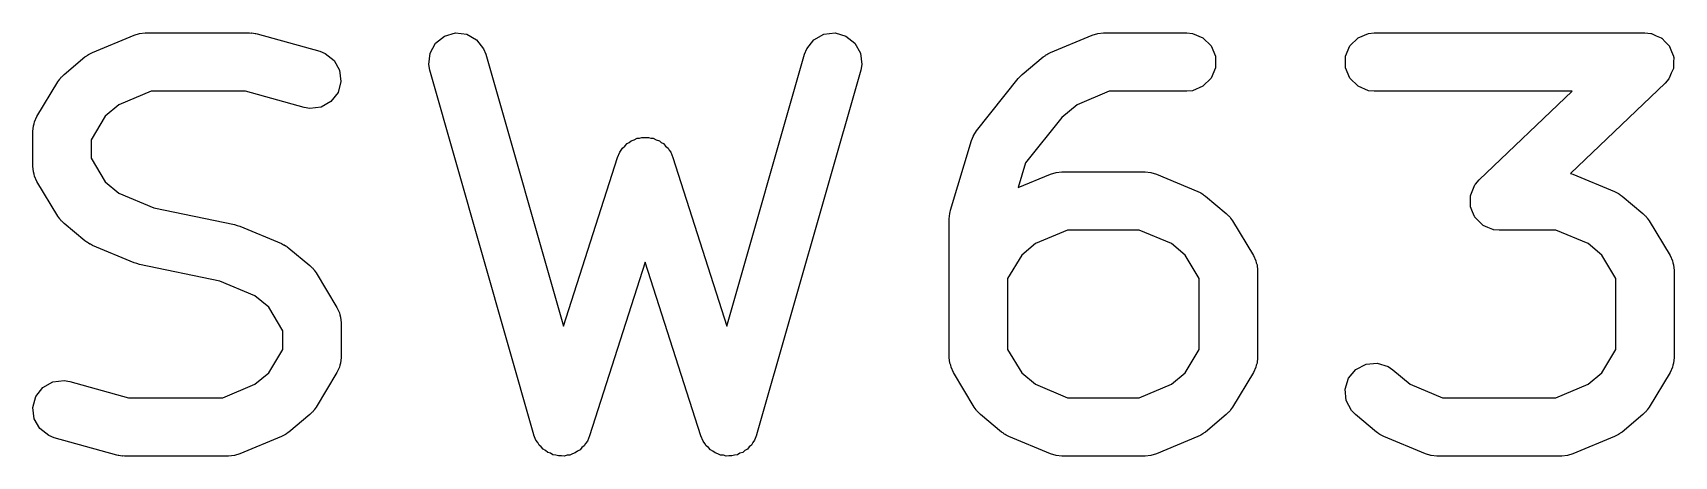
# Model space of a CAD drawing. Extents: x 2.5 to 13.9, y -9.4 to -3.9.
# Drawn here: x 13.6828 to 13.9079, y -6.6809 to -6.6229 of the extents above; entities that cross this region are included whole.
import ezdxf

# ---------------------------------------------------------------- set-up
doc = ezdxf.new("R2010")
doc.units = 0
doc.header["$MEASUREMENT"] = 0
doc.layers.add('BLACK', color=7, linetype='CONTINUOUS')

msp = doc.modelspace()

# ---------------------------------------------------------------- linework, layer by layer
at = {"layer": 'BLACK', "linetype": 'CONTINUOUS'}
for p, q in [((13.69095, -6.62555), (13.69667, -6.62317)), ((13.69667, -6.62317), (13.69742, -6.62294)), ((13.69742, -6.62294), (13.69742, -6.62294)), ((13.69742, -6.62294), (13.69743, -6.62294)), ((13.69743, -6.62294), (13.69821, -6.62286)), ((13.69821, -6.62286), (13.71249, -6.62286)), ((13.71249, -6.62286), (13.71271, -6.62289)), ((13.71271, -6.62289), (13.71279, -6.62288)), ((13.71279, -6.62288), (13.71303, -6.62292)), ((13.71303, -6.62292), (13.71327, -6.62294)), ((13.71327, -6.62294), (13.71335, -6.62297)), ((13.71335, -6.62297), (13.71356, -6.62301)), ((13.71356, -6.62301), (13.72214, -6.62539)), ((13.73801, -6.62428), (13.73924, -6.62331)), ((13.73924, -6.62331), (13.74074, -6.62288)), ((13.74074, -6.62288), (13.74229, -6.62306)), ((13.74229, -6.62306), (13.74365, -6.62381)), ((13.78991, -6.62381), (13.79127, -6.62306)), ((13.79127, -6.62306), (13.79282, -6.62288)), ((13.79282, -6.62288), (13.79432, -6.62331)), ((13.79432, -6.62331), (13.79554, -6.62428)), ((13.82238, -6.62555), (13.8281, -6.62317)), ((13.8281, -6.62317), (13.82885, -6.62294)), ((13.82885, -6.62294), (13.82885, -6.62294)), ((13.82885, -6.62294), (13.82886, -6.62294)), ((13.82886, -6.62294), (13.82964, -6.62286)), ((13.82964, -6.62286), (13.84106, -6.62286)), ((13.84106, -6.62286), (13.84185, -6.62294)), ((13.84185, -6.62294), (13.84329, -6.62354)), ((13.84329, -6.62354), (13.84439, -6.62464)), ((13.86345, -6.62464), (13.86456, -6.62354)), ((13.86456, -6.62354), (13.866, -6.62294)), ((13.866, -6.62294), (13.86678, -6.62286)), ((13.86678, -6.62286), (13.90392, -6.62286)), ((13.90392, -6.62286), (13.9047, -6.62294)), ((13.9047, -6.62294), (13.90475, -6.62296)), ((13.90475, -6.62296), (13.9048, -6.62296)), ((13.9048, -6.62296), (13.90547, -6.62326)), ((13.90547, -6.62326), (13.90614, -6.62354)), ((13.90614, -6.62354), (13.90618, -6.62357)), ((13.90618, -6.62357), (13.90622, -6.62359)), ((13.90622, -6.62359), (13.90673, -6.62412)), ((13.69019, -6.626), (13.69026, -6.62592)), ((13.69026, -6.62592), (13.69043, -6.62584)), ((13.69043, -6.62584), (13.69058, -6.62573)), ((13.69058, -6.62573), (13.69068, -6.6257)), ((13.69068, -6.6257), (13.69095, -6.62555)), ((13.72214, -6.62539), (13.72287, -6.62567)), ((13.72287, -6.62567), (13.7241, -6.62664)), ((13.73708, -6.62719), (13.73726, -6.62564)), ((13.73726, -6.62564), (13.73801, -6.62428)), ((13.74365, -6.62381), (13.74462, -6.62504)), ((13.74462, -6.62504), (13.74491, -6.62577)), ((13.74491, -6.62577), (13.75557, -6.66306)), ((13.77799, -6.66306), (13.78865, -6.62577)), ((13.78865, -6.62577), (13.78894, -6.62504)), ((13.78894, -6.62504), (13.78991, -6.62381)), ((13.79554, -6.62428), (13.7963, -6.62564)), ((13.7963, -6.62564), (13.79648, -6.62719)), ((13.82162, -6.626), (13.82169, -6.62592)), ((13.82169, -6.62592), (13.82186, -6.62584)), ((13.82186, -6.62584), (13.82201, -6.62573)), ((13.82201, -6.62573), (13.82211, -6.6257)), ((13.82211, -6.6257), (13.82238, -6.62555)), ((13.84439, -6.62464), (13.84499, -6.62608)), ((13.86286, -6.62608), (13.86345, -6.62464)), ((13.90673, -6.62412), (13.90725, -6.62464)), ((13.90725, -6.62464), (13.90727, -6.62469)), ((13.90727, -6.62469), (13.9073, -6.62472)), ((13.9073, -6.62472), (13.90756, -6.62541)), ((13.90756, -6.62541), (13.90784, -6.62608)), ((13.68708, -6.62855), (13.68993, -6.62617)), ((13.68993, -6.62617), (13.69019, -6.626)), ((13.7241, -6.62664), (13.72486, -6.62799)), ((13.72486, -6.62799), (13.72505, -6.62954)), ((13.73722, -6.62796), (13.73708, -6.62719)), ((13.7515, -6.67796), (13.73722, -6.62796)), ((13.79634, -6.62796), (13.78205, -6.67796)), ((13.79648, -6.62719), (13.79634, -6.62796)), ((13.8185, -6.62855), (13.82136, -6.62617)), ((13.82136, -6.62617), (13.82162, -6.626)), ((13.84499, -6.62764), (13.84439, -6.62909)), ((13.84499, -6.62608), (13.84499, -6.62764)), ((13.86286, -6.62764), (13.86286, -6.62608)), ((13.86345, -6.62909), (13.86286, -6.62764)), ((13.90782, -6.62774), (13.90753, -6.62841)), ((13.90783, -6.62769), (13.90782, -6.62774)), ((13.90784, -6.62764), (13.90783, -6.62769)), ((13.90784, -6.62608), (13.90784, -6.62613)), ((13.90784, -6.62613), (13.90786, -6.62618)), ((13.90786, -6.62618), (13.90784, -6.62691)), ((13.90784, -6.62691), (13.90784, -6.62764)), ((13.68335, -6.63433), (13.68621, -6.62957)), ((13.68621, -6.62957), (13.68648, -6.6292)), ((13.68648, -6.6292), (13.68653, -6.62911)), ((13.68653, -6.62911), (13.68661, -6.62903)), ((13.68661, -6.62903), (13.68667, -6.62894)), ((13.68667, -6.62894), (13.68676, -6.62888)), ((13.68676, -6.62888), (13.68708, -6.62855)), ((13.72505, -6.62954), (13.72464, -6.63105)), ((13.81223, -6.63627), (13.81794, -6.62913)), ((13.81794, -6.62913), (13.81795, -6.62912)), ((13.81795, -6.62911), (13.81822, -6.62884)), ((13.81795, -6.62912), (13.81795, -6.62911)), ((13.81822, -6.62884), (13.81849, -6.62857)), ((13.81849, -6.62856), (13.8185, -6.62855)), ((13.81849, -6.62857), (13.81849, -6.62856)), ((13.84329, -6.63019), (13.84185, -6.63079)), ((13.84439, -6.62909), (13.84329, -6.63019)), ((13.86456, -6.63019), (13.86345, -6.62909)), ((13.866, -6.63079), (13.86456, -6.63019)), ((13.90668, -6.62976), (13.8937, -6.64212)), ((13.90719, -6.62917), (13.90668, -6.62976)), ((13.90721, -6.62912), (13.90719, -6.62917)), ((13.90725, -6.62909), (13.90721, -6.62912)), ((13.90753, -6.62841), (13.90725, -6.62909)), ((13.69459, -6.63271), (13.69272, -6.63427)), ((13.69901, -6.63086), (13.69459, -6.63271)), ((13.71195, -6.63086), (13.69901, -6.63086)), ((13.71999, -6.6331), (13.71195, -6.63086)), ((13.72367, -6.63228), (13.72232, -6.63304)), ((13.72464, -6.63105), (13.72367, -6.63228)), ((13.82602, -6.63271), (13.82394, -6.63444)), ((13.83044, -6.63086), (13.82602, -6.63271)), ((13.84106, -6.63086), (13.83044, -6.63086)), ((13.84185, -6.63079), (13.84106, -6.63086)), ((13.86678, -6.63086), (13.866, -6.63079)), ((13.89392, -6.63086), (13.86678, -6.63086)), ((13.88116, -6.64302), (13.89392, -6.63086)), ((13.68301, -6.63504), (13.68335, -6.63433)), ((13.69272, -6.63427), (13.69078, -6.6375)), ((13.72077, -6.63323), (13.71999, -6.6331)), ((13.72232, -6.63304), (13.72077, -6.63323)), ((13.82394, -6.63444), (13.81896, -6.64066)), ((13.68278, -6.63639), (13.68286, -6.63561)), ((13.68278, -6.64115), (13.68278, -6.63639)), ((13.68286, -6.63561), (13.68297, -6.63533)), ((13.68297, -6.63533), (13.68301, -6.63504)), ((13.76601, -6.63728), (13.76633, -6.63718)), ((13.76633, -6.63718), (13.76678, -6.63721)), ((13.76678, -6.63721), (13.76723, -6.63718)), ((13.76723, -6.63718), (13.76755, -6.63728)), ((13.81152, -6.63762), (13.81179, -6.63696)), ((13.81179, -6.63696), (13.8118, -6.63693)), ((13.8118, -6.63693), (13.81181, -6.63691)), ((13.81181, -6.63691), (13.81182, -6.63689)), ((13.81182, -6.63689), (13.81184, -6.63687)), ((13.81184, -6.63687), (13.81223, -6.63627)), ((13.69078, -6.6375), (13.69078, -6.64004)), ((13.76297, -6.63993), (13.76328, -6.63921)), ((13.76328, -6.63921), (13.7635, -6.63896)), ((13.7635, -6.63896), (13.76365, -6.63866)), ((13.76365, -6.63866), (13.764, -6.63837)), ((13.764, -6.63837), (13.76429, -6.63802)), ((13.76429, -6.63802), (13.76459, -6.63787)), ((13.76459, -6.63787), (13.76484, -6.63765)), ((13.76484, -6.63765), (13.76527, -6.63751)), ((13.76527, -6.63751), (13.76568, -6.63731)), ((13.76568, -6.63731), (13.76601, -6.63728)), ((13.76755, -6.63728), (13.76788, -6.63731)), ((13.76788, -6.63731), (13.76829, -6.63751)), ((13.76829, -6.63751), (13.76872, -6.63765)), ((13.76872, -6.63765), (13.76897, -6.63787)), ((13.76897, -6.63787), (13.76927, -6.63802)), ((13.76927, -6.63802), (13.76956, -6.63837)), ((13.76956, -6.63837), (13.76991, -6.63866)), ((13.76991, -6.63866), (13.77006, -6.63896)), ((13.77006, -6.63896), (13.77028, -6.63921)), ((13.77028, -6.63921), (13.77059, -6.63993)), ((13.80866, -6.64714), (13.81152, -6.63762)), ((13.68286, -6.64193), (13.68278, -6.64115)), ((13.69078, -6.64004), (13.69272, -6.64327)), ((13.75557, -6.66306), (13.76297, -6.63993)), ((13.77059, -6.63993), (13.77799, -6.66306)), ((13.81896, -6.64066), (13.81794, -6.64407)), ((13.68297, -6.64221), (13.68286, -6.64193)), ((13.68301, -6.6425), (13.68297, -6.64221)), ((13.68335, -6.64321), (13.68301, -6.6425)), ((13.68621, -6.64797), (13.68335, -6.64321)), ((13.69272, -6.64327), (13.69459, -6.64483)), ((13.81794, -6.64407), (13.82238, -6.64222)), ((13.82238, -6.64222), (13.82313, -6.64199)), ((13.82313, -6.64199), (13.82314, -6.64199)), ((13.82314, -6.64199), (13.82392, -6.64191)), ((13.82314, -6.64199), (13.82314, -6.64199)), ((13.82392, -6.64191), (13.83535, -6.64191)), ((13.83535, -6.64191), (13.83613, -6.64199)), ((13.83613, -6.64199), (13.83613, -6.64199)), ((13.83613, -6.64199), (13.83614, -6.64199)), ((13.83614, -6.64199), (13.83689, -6.64222)), ((13.83689, -6.64222), (13.8426, -6.6446)), ((13.88032, -6.64437), (13.8806, -6.64369)), ((13.8806, -6.64369), (13.88063, -6.64365)), ((13.88063, -6.64365), (13.88065, -6.64361)), ((13.88065, -6.64361), (13.88116, -6.64302)), ((13.8937, -6.64212), (13.89403, -6.64222)), ((13.89403, -6.64222), (13.89975, -6.6446)), ((13.69459, -6.64483), (13.6994, -6.64684)), ((13.8426, -6.6446), (13.84288, -6.64475)), ((13.84288, -6.64475), (13.84298, -6.64478)), ((13.84298, -6.64478), (13.84313, -6.64488)), ((13.84313, -6.64488), (13.84329, -6.64497)), ((13.84329, -6.64497), (13.84337, -6.64504)), ((13.84337, -6.64504), (13.84363, -6.64522)), ((13.84363, -6.64522), (13.84648, -6.6476)), ((13.87998, -6.6466), (13.88, -6.64586)), ((13.88, -6.64513), (13.88002, -6.64509)), ((13.88, -6.64586), (13.88, -6.64513)), ((13.88002, -6.64504), (13.88032, -6.64437)), ((13.88002, -6.64509), (13.88002, -6.64504)), ((13.89975, -6.6446), (13.90002, -6.64475)), ((13.90002, -6.64475), (13.90012, -6.64478)), ((13.90012, -6.64478), (13.90027, -6.64488)), ((13.90027, -6.64488), (13.90044, -6.64497)), ((13.90044, -6.64497), (13.90051, -6.64504)), ((13.90051, -6.64504), (13.90077, -6.64522)), ((13.90077, -6.64522), (13.90363, -6.6476)), ((13.68648, -6.64834), (13.68621, -6.64797)), ((13.68653, -6.64843), (13.68648, -6.64834)), ((13.68661, -6.64851), (13.68653, -6.64843)), ((13.6994, -6.64684), (13.71045, -6.64914)), ((13.80849, -6.64829), (13.80852, -6.64801)), ((13.80849, -6.66734), (13.80849, -6.64829)), ((13.80851, -6.64791), (13.80855, -6.64771)), ((13.80852, -6.64801), (13.80851, -6.64791)), ((13.80855, -6.64771), (13.80857, -6.64751)), ((13.80857, -6.64751), (13.80861, -6.64742)), ((13.80861, -6.64742), (13.80866, -6.64714)), ((13.84648, -6.6476), (13.8468, -6.64793)), ((13.8468, -6.64793), (13.84688, -6.64799)), ((13.84688, -6.64799), (13.84695, -6.64808)), ((13.84695, -6.64808), (13.84703, -6.64816)), ((13.84703, -6.64816), (13.84708, -6.64825)), ((13.84708, -6.64825), (13.84735, -6.64862)), ((13.88, -6.64664), (13.87998, -6.6466)), ((13.88, -6.64669), (13.88, -6.64664)), ((13.88028, -6.64737), (13.88, -6.64669)), ((13.88054, -6.64805), (13.88028, -6.64737)), ((13.88058, -6.64809), (13.88054, -6.64805)), ((13.8806, -6.64813), (13.88058, -6.64809)), ((13.88111, -6.64865), (13.8806, -6.64813)), ((13.90363, -6.6476), (13.90394, -6.64793)), ((13.90394, -6.64793), (13.90403, -6.64799)), ((13.90403, -6.64799), (13.9041, -6.64808)), ((13.9041, -6.64808), (13.90418, -6.64816)), ((13.90418, -6.64816), (13.90422, -6.64825)), ((13.90422, -6.64825), (13.90449, -6.64862)), ((13.68667, -6.6486), (13.68661, -6.64851)), ((13.68676, -6.64866), (13.68667, -6.6486)), ((13.68708, -6.64898), (13.68676, -6.64866)), ((13.68993, -6.65137), (13.68708, -6.64898)), ((13.71045, -6.64914), (13.71081, -6.64925)), ((13.71081, -6.64925), (13.71117, -6.64936)), ((13.71117, -6.64936), (13.71689, -6.65174)), ((13.82472, -6.64991), (13.8203, -6.65175)), ((13.83455, -6.64991), (13.82472, -6.64991)), ((13.83897, -6.65175), (13.83455, -6.64991)), ((13.84735, -6.64862), (13.85021, -6.65338)), ((13.88162, -6.64918), (13.88111, -6.64865)), ((13.88166, -6.6492), (13.88162, -6.64918)), ((13.8817, -6.64924), (13.88166, -6.6492)), ((13.88238, -6.64952), (13.8817, -6.64924)), ((13.88305, -6.64982), (13.88238, -6.64952)), ((13.8831, -6.64982), (13.88305, -6.64982)), ((13.88314, -6.64984), (13.8831, -6.64982)), ((13.88392, -6.64991), (13.88314, -6.64984)), ((13.89169, -6.64991), (13.88392, -6.64991)), ((13.89611, -6.65175), (13.89169, -6.64991)), ((13.90449, -6.64862), (13.90735, -6.65338)), ((13.69019, -6.65154), (13.68993, -6.65137)), ((13.69026, -6.65161), (13.69019, -6.65154)), ((13.69043, -6.6517), (13.69026, -6.65161)), ((13.69058, -6.65181), (13.69043, -6.6517)), ((13.69068, -6.65184), (13.69058, -6.65181)), ((13.69095, -6.65199), (13.69068, -6.65184)), ((13.69667, -6.65437), (13.69095, -6.65199)), ((13.71689, -6.65174), (13.71717, -6.65189)), ((13.71717, -6.65189), (13.71726, -6.65192)), ((13.71726, -6.65192), (13.71742, -6.65203)), ((13.71742, -6.65203), (13.71758, -6.65211)), ((13.71758, -6.65211), (13.71765, -6.65219)), ((13.71765, -6.65219), (13.71791, -6.65236)), ((13.71791, -6.65236), (13.72077, -6.65474)), ((13.8203, -6.65175), (13.81843, -6.65331)), ((13.84084, -6.65331), (13.83897, -6.65175)), ((13.89798, -6.65331), (13.89611, -6.65175)), ((13.69703, -6.65448), (13.69667, -6.65437)), ((13.69739, -6.65459), (13.69703, -6.65448)), ((13.70845, -6.65689), (13.69739, -6.65459)), ((13.72077, -6.65474), (13.72109, -6.65507)), ((13.72109, -6.65507), (13.72117, -6.65513)), ((13.72117, -6.65513), (13.72124, -6.65522)), ((13.72124, -6.65522), (13.72132, -6.6553)), ((13.76678, -6.65427), (13.75916, -6.67808)), ((13.7744, -6.67808), (13.76678, -6.65427)), ((13.81843, -6.65331), (13.81649, -6.65654)), ((13.84278, -6.65654), (13.84084, -6.65331)), ((13.85021, -6.65338), (13.85054, -6.65409)), ((13.85054, -6.65409), (13.85059, -6.65438)), ((13.85059, -6.65438), (13.8507, -6.65466)), ((13.8507, -6.65466), (13.85078, -6.65544)), ((13.89992, -6.65654), (13.89798, -6.65331)), ((13.90735, -6.65338), (13.90769, -6.65409)), ((13.90769, -6.65409), (13.90773, -6.65438)), ((13.90773, -6.65438), (13.90784, -6.65466)), ((13.90784, -6.65466), (13.90792, -6.65544)), ((13.71325, -6.6589), (13.70845, -6.65689)), ((13.72132, -6.6553), (13.72137, -6.65539)), ((13.72137, -6.65539), (13.72164, -6.65576)), ((13.72164, -6.65576), (13.72449, -6.66052)), ((13.81649, -6.65654), (13.81649, -6.66623)), ((13.84278, -6.66623), (13.84278, -6.65654)), ((13.85078, -6.65544), (13.85078, -6.66734)), ((13.89992, -6.66623), (13.89992, -6.65654)), ((13.90792, -6.65544), (13.90792, -6.66734)), ((13.71513, -6.66046), (13.71325, -6.6589)), ((13.71706, -6.66369), (13.71513, -6.66046)), ((13.72449, -6.66052), (13.72483, -6.66123)), ((13.72483, -6.66123), (13.72487, -6.66152)), ((13.72487, -6.66152), (13.72499, -6.6618)), ((13.72499, -6.6618), (13.72506, -6.66258)), ((13.71706, -6.66623), (13.71706, -6.66369)), ((13.72506, -6.66258), (13.72506, -6.66734)), ((13.71513, -6.66946), (13.71706, -6.66623)), ((13.81649, -6.66623), (13.81843, -6.66946)), ((13.84084, -6.66946), (13.84278, -6.66623)), ((13.89798, -6.66946), (13.89992, -6.66623)), ((13.72483, -6.66869), (13.72449, -6.6694)), ((13.72487, -6.6684), (13.72483, -6.66869)), ((13.72499, -6.66812), (13.72487, -6.6684)), ((13.72506, -6.66734), (13.72499, -6.66812)), ((13.80857, -6.66812), (13.80849, -6.66734)), ((13.80868, -6.6684), (13.80857, -6.66812)), ((13.80873, -6.66869), (13.80868, -6.6684)), ((13.80906, -6.6694), (13.80873, -6.66869)), ((13.85054, -6.66869), (13.85021, -6.6694)), ((13.85059, -6.6684), (13.85054, -6.66869)), ((13.8507, -6.66812), (13.85059, -6.6684)), ((13.85078, -6.66734), (13.8507, -6.66812)), ((13.86426, -6.66899), (13.86565, -6.66827)), ((13.86565, -6.66827), (13.8672, -6.66812)), ((13.8672, -6.66812), (13.86869, -6.66859)), ((13.86869, -6.66859), (13.86934, -6.66903)), ((13.90769, -6.66869), (13.90735, -6.6694)), ((13.90773, -6.6684), (13.90769, -6.66869)), ((13.90784, -6.66812), (13.90773, -6.6684)), ((13.90792, -6.66734), (13.90784, -6.66812)), ((13.68417, -6.67145), (13.68553, -6.67068)), ((13.68553, -6.67068), (13.68708, -6.67049)), ((13.68708, -6.67049), (13.68785, -6.67063)), ((13.68785, -6.67063), (13.6959, -6.67286)), ((13.71325, -6.67102), (13.71513, -6.66946)), ((13.72449, -6.6694), (13.72164, -6.67416)), ((13.81192, -6.67416), (13.80906, -6.6694)), ((13.81843, -6.66946), (13.8203, -6.67102)), ((13.83897, -6.67102), (13.84084, -6.66946)), ((13.85021, -6.6694), (13.84735, -6.67416)), ((13.8628, -6.67168), (13.86327, -6.67019)), ((13.86327, -6.67019), (13.86426, -6.66899)), ((13.86934, -6.66903), (13.87173, -6.67102)), ((13.89611, -6.67102), (13.89798, -6.66946)), ((13.90735, -6.6694), (13.90449, -6.67416)), ((13.68279, -6.67419), (13.68321, -6.67268)), ((13.68321, -6.67268), (13.68417, -6.67145)), ((13.6959, -6.67286), (13.70884, -6.67286)), ((13.70884, -6.67286), (13.71325, -6.67102)), ((13.8203, -6.67102), (13.82472, -6.67286)), ((13.82472, -6.67286), (13.83455, -6.67286)), ((13.83455, -6.67286), (13.83897, -6.67102)), ((13.86294, -6.67323), (13.8628, -6.67168)), ((13.87173, -6.67102), (13.87615, -6.67286)), ((13.87615, -6.67286), (13.89169, -6.67286)), ((13.89169, -6.67286), (13.89611, -6.67102)), ((13.68298, -6.67573), (13.68279, -6.67419)), ((13.72077, -6.67518), (13.71791, -6.67756)), ((13.72109, -6.67485), (13.72077, -6.67518)), ((13.72117, -6.67479), (13.72109, -6.67485)), ((13.72124, -6.6747), (13.72117, -6.67479)), ((13.72132, -6.67462), (13.72124, -6.6747)), ((13.72137, -6.67453), (13.72132, -6.67462)), ((13.72164, -6.67416), (13.72137, -6.67453)), ((13.81219, -6.67453), (13.81192, -6.67416)), ((13.81224, -6.67462), (13.81219, -6.67453)), ((13.81232, -6.6747), (13.81224, -6.67462)), ((13.81239, -6.67479), (13.81232, -6.6747)), ((13.81247, -6.67485), (13.81239, -6.67479)), ((13.81279, -6.67518), (13.81247, -6.67485)), ((13.81565, -6.67756), (13.81279, -6.67518)), ((13.84648, -6.67518), (13.84363, -6.67756)), ((13.8468, -6.67485), (13.84648, -6.67518)), ((13.84688, -6.67479), (13.8468, -6.67485)), ((13.84695, -6.6747), (13.84688, -6.67479)), ((13.84703, -6.67462), (13.84695, -6.6747)), ((13.84708, -6.67453), (13.84703, -6.67462)), ((13.84735, -6.67416), (13.84708, -6.67453)), ((13.86367, -6.67462), (13.86294, -6.67323)), ((13.86422, -6.67518), (13.86367, -6.67462)), ((13.86708, -6.67756), (13.86422, -6.67518)), ((13.90363, -6.67518), (13.90077, -6.67756)), ((13.90394, -6.67485), (13.90363, -6.67518)), ((13.90403, -6.67479), (13.90394, -6.67485)), ((13.9041, -6.6747), (13.90403, -6.67479)), ((13.90418, -6.67462), (13.9041, -6.6747)), ((13.90422, -6.67453), (13.90418, -6.67462)), ((13.90449, -6.67416), (13.90422, -6.67453)), ((13.68375, -6.67709), (13.68298, -6.67573)), ((13.68498, -6.67805), (13.68375, -6.67709)), ((13.71765, -6.67773), (13.71758, -6.6778)), ((13.71791, -6.67756), (13.71765, -6.67773)), ((13.81591, -6.67773), (13.81565, -6.67756)), ((13.81598, -6.6778), (13.81591, -6.67773)), ((13.84337, -6.67773), (13.84329, -6.6778)), ((13.84363, -6.67756), (13.84337, -6.67773)), ((13.86734, -6.67773), (13.86708, -6.67756)), ((13.86741, -6.6778), (13.86734, -6.67773)), ((13.90051, -6.67773), (13.90044, -6.6778)), ((13.90077, -6.67756), (13.90051, -6.67773)), ((13.68571, -6.67834), (13.68498, -6.67805)), ((13.69428, -6.68072), (13.68571, -6.67834)), ((13.71689, -6.67818), (13.71117, -6.68056)), ((13.71717, -6.67803), (13.71689, -6.67818)), ((13.71726, -6.678), (13.71717, -6.67803)), ((13.71742, -6.67789), (13.71726, -6.678)), ((13.71758, -6.6778), (13.71742, -6.67789)), ((13.75151, -6.67797), (13.7515, -6.67796)), ((13.75179, -6.67869), (13.75151, -6.67797)), ((13.75151, -6.67797), (13.75151, -6.67797)), ((13.75151, -6.67797), (13.75151, -6.67797)), ((13.75204, -6.679), (13.75179, -6.67869)), ((13.75222, -6.67935), (13.75204, -6.679)), ((13.75252, -6.67961), (13.75222, -6.67935)), ((13.75276, -6.67992), (13.75252, -6.67961)), ((13.75311, -6.68011), (13.75276, -6.67992)), ((13.75809, -6.6797), (13.75784, -6.67999)), ((13.7584, -6.67945), (13.75809, -6.6797)), ((13.75859, -6.67911), (13.7584, -6.67945)), ((13.75885, -6.6788), (13.75859, -6.67911)), ((13.75916, -6.67809), (13.75885, -6.6788)), ((13.75916, -6.67808), (13.75916, -6.67809)), ((13.75916, -6.67809), (13.75916, -6.67809)), ((13.75916, -6.67809), (13.75916, -6.67809)), ((13.7744, -6.67809), (13.7744, -6.67808)), ((13.77471, -6.6788), (13.7744, -6.67809)), ((13.7744, -6.67809), (13.7744, -6.67809)), ((13.7744, -6.67809), (13.7744, -6.67809)), ((13.77496, -6.67911), (13.77471, -6.6788)), ((13.77516, -6.67945), (13.77496, -6.67911)), ((13.77546, -6.6797), (13.77516, -6.67945)), ((13.77572, -6.67999), (13.77546, -6.6797)), ((13.78079, -6.67992), (13.78045, -6.68011)), ((13.78104, -6.67961), (13.78079, -6.67992)), ((13.78134, -6.67935), (13.78104, -6.67961)), ((13.78152, -6.679), (13.78134, -6.67935)), ((13.78177, -6.67869), (13.78152, -6.679)), ((13.78205, -6.67797), (13.78177, -6.67869)), ((13.78205, -6.67796), (13.78205, -6.67797)), ((13.78205, -6.67797), (13.78205, -6.67797)), ((13.78205, -6.67797), (13.78205, -6.67797)), ((13.81614, -6.67789), (13.81598, -6.6778)), ((13.8163, -6.678), (13.81614, -6.67789)), ((13.81639, -6.67803), (13.8163, -6.678)), ((13.81667, -6.67818), (13.81639, -6.67803)), ((13.82238, -6.68056), (13.81667, -6.67818)), ((13.8426, -6.67818), (13.83689, -6.68056)), ((13.84288, -6.67803), (13.8426, -6.67818)), ((13.84298, -6.678), (13.84288, -6.67803)), ((13.84313, -6.67789), (13.84298, -6.678)), ((13.84329, -6.6778), (13.84313, -6.67789)), ((13.86757, -6.67789), (13.86741, -6.6778)), ((13.86772, -6.678), (13.86757, -6.67789)), ((13.86782, -6.67803), (13.86772, -6.678)), ((13.8681, -6.67818), (13.86782, -6.67803)), ((13.87381, -6.68056), (13.8681, -6.67818)), ((13.89975, -6.67818), (13.89403, -6.68056)), ((13.90002, -6.67803), (13.89975, -6.67818)), ((13.90012, -6.678), (13.90002, -6.67803)), ((13.90027, -6.67789), (13.90012, -6.678)), ((13.90044, -6.6778), (13.90027, -6.67789)), ((13.69449, -6.68076), (13.69428, -6.68072)), ((13.69457, -6.68079), (13.69449, -6.68076)), ((13.69481, -6.68081), (13.69457, -6.68079)), ((13.69505, -6.68085), (13.69481, -6.68081)), ((13.69513, -6.68084), (13.69505, -6.68085)), ((13.69535, -6.68086), (13.69513, -6.68084)), ((13.70964, -6.68086), (13.69535, -6.68086)), ((13.71042, -6.68079), (13.70964, -6.68086)), ((13.71117, -6.68056), (13.71042, -6.68079)), ((13.71042, -6.68079), (13.71042, -6.68079)), ((13.71042, -6.68079), (13.71042, -6.68079)), ((13.75341, -6.68036), (13.75311, -6.68011)), ((13.75378, -6.68048), (13.75341, -6.68036)), ((13.75413, -6.68067), (13.75378, -6.68048)), ((13.75452, -6.68072), (13.75413, -6.68067)), ((13.7549, -6.68084), (13.75452, -6.68072)), ((13.75529, -6.68081), (13.7549, -6.68084)), ((13.75568, -6.68085), (13.75529, -6.68081)), ((13.75606, -6.68074), (13.75568, -6.68085)), ((13.75645, -6.68071), (13.75606, -6.68074)), ((13.7568, -6.68053), (13.75645, -6.68071)), ((13.75718, -6.68042), (13.7568, -6.68053)), ((13.75749, -6.68018), (13.75718, -6.68042)), ((13.75784, -6.67999), (13.75749, -6.68018)), ((13.77607, -6.68018), (13.77572, -6.67999)), ((13.77638, -6.68042), (13.77607, -6.68018)), ((13.77676, -6.68053), (13.77638, -6.68042)), ((13.7771, -6.68071), (13.77676, -6.68053)), ((13.7775, -6.68074), (13.7771, -6.68071)), ((13.77788, -6.68085), (13.7775, -6.68074)), ((13.77827, -6.68081), (13.77788, -6.68085)), ((13.77866, -6.68084), (13.77827, -6.68081)), ((13.77904, -6.68072), (13.77866, -6.68084)), ((13.77943, -6.68067), (13.77904, -6.68072)), ((13.77977, -6.68048), (13.77943, -6.68067)), ((13.78015, -6.68036), (13.77977, -6.68048)), ((13.78045, -6.68011), (13.78015, -6.68036)), ((13.82313, -6.68079), (13.82238, -6.68056)), ((13.82314, -6.68079), (13.82313, -6.68079)), ((13.82392, -6.68086), (13.82314, -6.68079)), ((13.82314, -6.68079), (13.82314, -6.68079)), ((13.83535, -6.68086), (13.82392, -6.68086)), ((13.83613, -6.68079), (13.83535, -6.68086)), ((13.83614, -6.68079), (13.83613, -6.68079)), ((13.83613, -6.68079), (13.83613, -6.68079)), ((13.83689, -6.68056), (13.83614, -6.68079)), ((13.87456, -6.68079), (13.87381, -6.68056)), ((13.87457, -6.68079), (13.87456, -6.68079)), ((13.87535, -6.68086), (13.87457, -6.68079)), ((13.87457, -6.68079), (13.87457, -6.68079)), ((13.89249, -6.68086), (13.87535, -6.68086)), ((13.89327, -6.68079), (13.89249, -6.68086)), ((13.89328, -6.68079), (13.89327, -6.68079)), ((13.89403, -6.68056), (13.89328, -6.68079)), ((13.89328, -6.68079), (13.89328, -6.68079))]:
    msp.add_line(p, q, dxfattribs=at)

doc.saveas('drawing.dxf')
